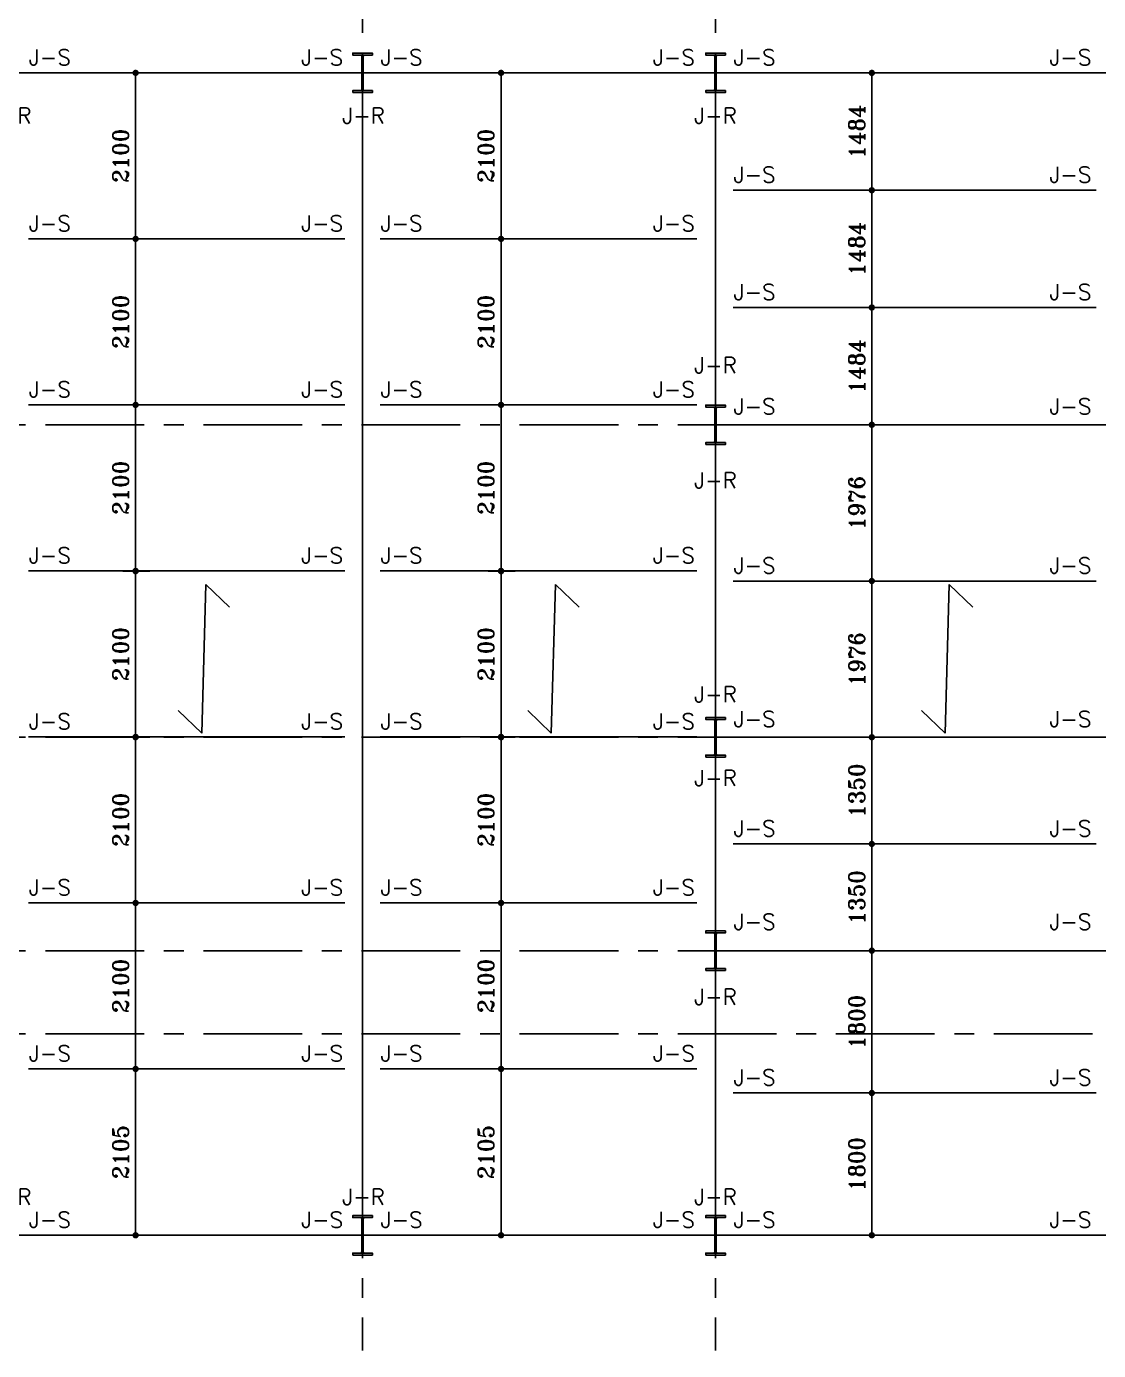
# Model space of a CAD drawing. Header units: inches. Extents: x 1387 to 2676, y -3005 to -2136.
# Drawn here: x 2565.9 to 2579.47, y -2678.36 to -2661.61 of the extents above; entities that cross this region are included whole.
import ezdxf
from ezdxf.enums import TextEntityAlignment as Align

# ---------------------------------------------------------------- set-up
doc = ezdxf.new("R2010")
doc.units = ezdxf.units.IN
doc.header["$MEASUREMENT"] = 0
doc.linetypes.add('CENTER', pattern=[2, 1.25, -0.25, 0.25, -0.25])
for name, color, linetype in [('3G', 3, 'Continuous'), ('6M', 6, 'Continuous'), ('AA-IPE300', 27, 'Continuous'), ('AXE', 1, 'CENTER'), ('DIM', 8, 'Continuous'), ('MEMBER TEXT', 7, 'Continuous')]:
    doc.layers.add(name, color=color, linetype=linetype)
doc.styles.add('ROMANS', font='ROMANS')
doc.styles.add('ROMANT', font='romant')
doc.dimstyles.new('Copy of 1-100', dxfattribs={"dimtxt": 0.2, "dimasz": 0.08, "dimexe": 0.18, "dimexo": 0.0625, "dimgap": 0.09, "dimtad": 1, "dimdec": 0, "dimlfac": 1000, "dimdsep": 46, "dimtxsty": 'ROMANT', "dimblk": 'DOT', "dimcen": 0.09, "dimclrd": 1, "dimclre": 1, "dimclrt": 3, "dimadec": 0, "dimazin": 0, "dimtfac": 1, "dimtdec": 0, "dimtix": 1, "dimtofl": 0, "dimtmove": 2, "dimatfit": 3, "dimldrblk": 'DOT', "dimfxl": 1, "dimtolj": 1, "dimarcsym": 0})

# ---------------------------------------------------------------- blocks, each defined once
blk = doc.blocks.new('DOT')
at = {"layer": 'DIM', "color": 0, "linetype": 'ByBlock'}
blk.add_line((-0.5, 0), (-1, 0), dxfattribs=at)
at = {"layer": 'DIM', "color": 0, "linetype": 'ByBlock', "const_width": 0.5}
blk.add_lwpolyline([(-0.25, 0, 1), (0.25, 0, 1)], format="xyb", close=True, dxfattribs=at)
blk = doc.blocks.new('*D369')
at = {"color": 1, "lineweight": -2, "transparency": 16777216}
for p, q in [((2576.66, -2662.195), (2576.778, -2662.195)), ((2576.598, -2663.599), (2576.598, -2662.275)), ((2576.66, -2663.679), (2576.778, -2663.679))]:
    blk.add_line(p, q, dxfattribs=at)
at = {"layer": 'Defpoints', "color": 0, "transparency": 16777216}
for p in [(2576.598, -2662.195), (2576.598, -2662.195), (2576.598, -2663.679)]:
    blk.add_point(p, dxfattribs=at)
at = {"color": 1, "lineweight": -2, "transparency": 16777216, "xscale": 0.08, "yscale": 0.08, "zscale": 0.08}
for p, rotation in [((2576.598, -2662.195), 90), ((2576.598, -2663.679), 270)]:
    blk.add_blockref('DOT', p, dxfattribs=dict(at, rotation=rotation))
at = {"color": 3, "transparency": 16777216, "insert": (2576.408, -2662.937), "char_height": 0.2, "attachment_point": 5, "rotation": 90, "style": 'ROMANT'}
blk.add_mtext('\\A1;1484', dxfattribs=at)
blk = doc.blocks.new('_Dot')
at = {"layer": 'DIM', "color": 0, "lineweight": -2}
blk.add_line((-0.5, 0), (-1, 0), dxfattribs=at)
at = {"layer": 'DIM', "color": 0, "const_width": 0.5}
blk.add_lwpolyline([(-0.25, 0, 1), (0.25, 0, 1)], format="xyb", close=True, dxfattribs=at)
blk = doc.blocks.new('*D370')
at = {"color": 1, "lineweight": -2, "transparency": 16777216}
for p, q in [((2576.66, -2663.679), (2576.778, -2663.679)), ((2576.598, -2665.083), (2576.598, -2663.759)), ((2576.66, -2665.163), (2576.778, -2665.163))]:
    blk.add_line(p, q, dxfattribs=at)
at = {"layer": 'Defpoints', "color": 0, "transparency": 16777216}
for p in [(2576.598, -2663.679), (2576.598, -2663.679), (2576.598, -2665.163)]:
    blk.add_point(p, dxfattribs=at)
at = {"color": 1, "lineweight": -2, "transparency": 16777216, "xscale": 0.08, "yscale": 0.08, "zscale": 0.08}
for p, rotation in [((2576.598, -2663.679), 90), ((2576.598, -2665.163), 270)]:
    blk.add_blockref('DOT', p, dxfattribs=dict(at, rotation=rotation))
at = {"color": 3, "transparency": 16777216, "insert": (2576.408, -2664.421), "char_height": 0.2, "attachment_point": 5, "rotation": 90, "style": 'ROMANT'}
blk.add_mtext('\\A1;1484', dxfattribs=at)
blk = doc.blocks.new('*D360')
at = {"color": 1, "lineweight": -2, "transparency": 16777216}
for p, q in [((2576.66, -2665.163), (2576.778, -2665.163)), ((2576.598, -2666.567), (2576.598, -2665.243)), ((2576.66, -2666.647), (2576.778, -2666.647))]:
    blk.add_line(p, q, dxfattribs=at)
at = {"layer": 'Defpoints', "color": 0, "transparency": 16777216}
for p in [(2576.598, -2665.163), (2576.598, -2665.163), (2576.598, -2666.647)]:
    blk.add_point(p, dxfattribs=at)
at = {"color": 1, "lineweight": -2, "transparency": 16777216, "xscale": 0.08, "yscale": 0.08, "zscale": 0.08}
for p, rotation in [((2576.598, -2665.163), 90), ((2576.598, -2666.647), 270)]:
    blk.add_blockref('DOT', p, dxfattribs=dict(at, rotation=rotation))
at = {"color": 3, "transparency": 16777216, "insert": (2576.408, -2665.905), "char_height": 0.2, "attachment_point": 5, "rotation": 90, "style": 'ROMANT'}
blk.add_mtext('\\A1;1484', dxfattribs=at)
blk = doc.blocks.new('*D396')
at = {"color": 1, "lineweight": -2, "transparency": 16777216}
for p, q in [((2576.656, -2666.647), (2576.418, -2666.647)), ((2576.598, -2666.727), (2576.598, -2668.543)), ((2576.656, -2668.623), (2576.418, -2668.623))]:
    blk.add_line(p, q, dxfattribs=at)
at = {"layer": 'Defpoints', "color": 0, "transparency": 16777216}
for p in [(2576.719, -2666.647), (2576.598, -2668.623), (2576.719, -2668.623)]:
    blk.add_point(p, dxfattribs=at)
at = {"color": 1, "lineweight": -2, "transparency": 16777216, "xscale": 0.08, "yscale": 0.08, "zscale": 0.08}
for p, rotation in [((2576.598, -2666.647), 90), ((2576.598, -2668.623), 270)]:
    blk.add_blockref('DOT', p, dxfattribs=dict(at, rotation=rotation))
at = {"color": 3, "transparency": 16777216, "insert": (2576.408, -2667.635), "char_height": 0.2, "attachment_point": 5, "rotation": 90, "style": 'ROMANT'}
blk.add_mtext('\\A1;1976', dxfattribs=at)
blk = doc.blocks.new('*D363')
at = {"color": 1, "lineweight": -2, "transparency": 16777216}
for p, q in [((2576.656, -2668.623), (2576.418, -2668.623)), ((2576.598, -2668.703), (2576.598, -2670.519)), ((2576.656, -2670.599), (2576.418, -2670.599))]:
    blk.add_line(p, q, dxfattribs=at)
at = {"layer": 'Defpoints', "color": 0, "transparency": 16777216}
for p in [(2576.719, -2668.623), (2576.598, -2670.599), (2576.719, -2670.599)]:
    blk.add_point(p, dxfattribs=at)
at = {"color": 1, "lineweight": -2, "transparency": 16777216, "xscale": 0.08, "yscale": 0.08, "zscale": 0.08}
for p, rotation in [((2576.598, -2668.623), 90), ((2576.598, -2670.599), 270)]:
    blk.add_blockref('DOT', p, dxfattribs=dict(at, rotation=rotation))
at = {"color": 3, "transparency": 16777216, "insert": (2576.408, -2669.611), "char_height": 0.2, "attachment_point": 5, "rotation": 90, "style": 'ROMANT'}
blk.add_mtext('\\A1;1976', dxfattribs=at)
blk = doc.blocks.new('*D364')
at = {"color": 1, "lineweight": -2, "transparency": 16777216}
for p, q in [((2576.656, -2670.599), (2576.418, -2670.599)), ((2576.598, -2670.679), (2576.598, -2671.869)), ((2576.656, -2671.949), (2576.418, -2671.949))]:
    blk.add_line(p, q, dxfattribs=at)
at = {"layer": 'Defpoints', "color": 0, "transparency": 16777216}
for p in [(2576.719, -2670.599), (2576.598, -2671.949), (2576.719, -2671.949)]:
    blk.add_point(p, dxfattribs=at)
at = {"color": 1, "lineweight": -2, "transparency": 16777216, "xscale": 0.08, "yscale": 0.08, "zscale": 0.08}
for p, rotation in [((2576.598, -2670.599), 90), ((2576.598, -2671.949), 270)]:
    blk.add_blockref('DOT', p, dxfattribs=dict(at, rotation=rotation))
at = {"color": 3, "transparency": 16777216, "insert": (2576.408, -2671.274), "char_height": 0.2, "attachment_point": 5, "rotation": 90, "style": 'ROMANT'}
blk.add_mtext('\\A1;1350', dxfattribs=at)
blk = doc.blocks.new('*D365')
at = {"color": 1, "lineweight": -2, "transparency": 16777216}
for p, q in [((2576.656, -2673.299), (2576.418, -2673.299)), ((2576.598, -2673.379), (2576.598, -2675.019)), ((2576.656, -2675.099), (2576.418, -2675.099))]:
    blk.add_line(p, q, dxfattribs=at)
at = {"layer": 'Defpoints', "color": 0, "transparency": 16777216}
for p in [(2576.719, -2673.299), (2576.598, -2675.099), (2576.719, -2675.099)]:
    blk.add_point(p, dxfattribs=at)
at = {"color": 1, "lineweight": -2, "transparency": 16777216, "xscale": 0.08, "yscale": 0.08, "zscale": 0.08}
for p, rotation in [((2576.598, -2673.299), 90), ((2576.598, -2675.099), 270)]:
    blk.add_blockref('DOT', p, dxfattribs=dict(at, rotation=rotation))
at = {"color": 3, "transparency": 16777216, "insert": (2576.408, -2674.199), "char_height": 0.2, "attachment_point": 5, "rotation": 90, "style": 'ROMANT'}
blk.add_mtext('\\A1;1800', dxfattribs=at)
blk = doc.blocks.new('*D361')
at = {"color": 1, "lineweight": -2, "transparency": 16777216}
for p, q in [((2576.656, -2671.949), (2576.418, -2671.949)), ((2576.598, -2672.029), (2576.598, -2673.219)), ((2576.656, -2673.299), (2576.418, -2673.299))]:
    blk.add_line(p, q, dxfattribs=at)
at = {"layer": 'Defpoints', "color": 0, "transparency": 16777216}
for p in [(2576.719, -2671.949), (2576.598, -2673.299), (2576.719, -2673.299)]:
    blk.add_point(p, dxfattribs=at)
at = {"color": 1, "lineweight": -2, "transparency": 16777216, "xscale": 0.08, "yscale": 0.08, "zscale": 0.08}
for p, rotation in [((2576.598, -2671.949), 90), ((2576.598, -2673.299), 270)]:
    blk.add_blockref('DOT', p, dxfattribs=dict(at, rotation=rotation))
at = {"color": 3, "transparency": 16777216, "insert": (2576.408, -2672.624), "char_height": 0.2, "attachment_point": 5, "rotation": 90, "style": 'ROMANT'}
blk.add_mtext('\\A1;1350', dxfattribs=at)
blk = doc.blocks.new('*D362')
at = {"color": 1, "lineweight": -2, "transparency": 16777216}
for p, q in [((2576.656, -2675.099), (2576.418, -2675.099)), ((2576.598, -2675.179), (2576.598, -2676.819)), ((2576.656, -2676.899), (2576.418, -2676.899))]:
    blk.add_line(p, q, dxfattribs=at)
at = {"layer": 'Defpoints', "color": 0, "transparency": 16777216}
for p in [(2576.719, -2675.099), (2576.598, -2676.899), (2576.719, -2676.899)]:
    blk.add_point(p, dxfattribs=at)
at = {"color": 1, "lineweight": -2, "transparency": 16777216, "xscale": 0.08, "yscale": 0.08, "zscale": 0.08}
for p, rotation in [((2576.598, -2675.099), 90), ((2576.598, -2676.899), 270)]:
    blk.add_blockref('DOT', p, dxfattribs=dict(at, rotation=rotation))
at = {"color": 3, "transparency": 16777216, "insert": (2576.408, -2675.999), "char_height": 0.2, "attachment_point": 5, "rotation": 90, "style": 'ROMANT'}
blk.add_mtext('\\A1;1800', dxfattribs=at)
blk = doc.blocks.new('*D518')
at = {"color": 1, "lineweight": -2, "transparency": 16777216}
for p, q in [((2567.123, -2674.795), (2567.464, -2674.795)), ((2567.284, -2674.875), (2567.284, -2676.819)), ((2567.123, -2676.899), (2567.464, -2676.899))]:
    blk.add_line(p, q, dxfattribs=at)
at = {"layer": 'Defpoints', "color": 0, "transparency": 16777216}
for p in [(2567.061, -2674.795), (2567.061, -2676.899), (2567.284, -2676.899)]:
    blk.add_point(p, dxfattribs=at)
at = {"color": 1, "lineweight": -2, "transparency": 16777216, "xscale": 0.08, "yscale": 0.08, "zscale": 0.08}
for p, rotation in [((2567.284, -2674.795), 90), ((2567.284, -2676.899), 270)]:
    blk.add_blockref('DOT', p, dxfattribs=dict(at, rotation=rotation))
at = {"color": 3, "transparency": 16777216, "insert": (2567.094, -2675.847), "char_height": 0.2, "attachment_point": 5, "rotation": 90, "style": 'ROMANT'}
blk.add_mtext('\\A1;2105', dxfattribs=at)
blk = doc.blocks.new('*D519')
at = {"color": 1, "lineweight": -2, "transparency": 16777216}
for p, q in [((2567.123, -2672.695), (2567.464, -2672.695)), ((2567.284, -2672.775), (2567.284, -2674.715)), ((2567.123, -2674.795), (2567.464, -2674.795))]:
    blk.add_line(p, q, dxfattribs=at)
at = {"layer": 'Defpoints', "color": 0, "transparency": 16777216}
for p in [(2567.061, -2672.695), (2567.061, -2674.795), (2567.284, -2674.795)]:
    blk.add_point(p, dxfattribs=at)
at = {"color": 1, "lineweight": -2, "transparency": 16777216, "xscale": 0.08, "yscale": 0.08, "zscale": 0.08}
for p, rotation in [((2567.284, -2672.695), 90), ((2567.284, -2674.795), 270)]:
    blk.add_blockref('DOT', p, dxfattribs=dict(at, rotation=rotation))
at = {"color": 3, "transparency": 16777216, "insert": (2567.094, -2673.745), "char_height": 0.2, "attachment_point": 5, "rotation": 90, "style": 'ROMANT'}
blk.add_mtext('\\A1;2100', dxfattribs=at)
blk = doc.blocks.new('*D520')
at = {"color": 1, "lineweight": -2, "transparency": 16777216}
for p, q in [((2567.123, -2670.595), (2567.464, -2670.595)), ((2567.284, -2670.675), (2567.284, -2672.615)), ((2567.123, -2672.695), (2567.464, -2672.695))]:
    blk.add_line(p, q, dxfattribs=at)
at = {"layer": 'Defpoints', "color": 0, "transparency": 16777216}
for p in [(2567.061, -2670.595), (2567.061, -2672.695), (2567.284, -2672.695)]:
    blk.add_point(p, dxfattribs=at)
at = {"color": 1, "lineweight": -2, "transparency": 16777216, "xscale": 0.08, "yscale": 0.08, "zscale": 0.08}
for p, rotation in [((2567.284, -2670.595), 90), ((2567.284, -2672.695), 270)]:
    blk.add_blockref('DOT', p, dxfattribs=dict(at, rotation=rotation))
at = {"color": 3, "transparency": 16777216, "insert": (2567.094, -2671.645), "char_height": 0.2, "attachment_point": 5, "rotation": 90, "style": 'ROMANT'}
blk.add_mtext('\\A1;2100', dxfattribs=at)
blk = doc.blocks.new('*D521')
at = {"color": 1, "lineweight": -2, "transparency": 16777216}
for p, q in [((2567.123, -2668.499), (2567.464, -2668.499)), ((2567.284, -2668.579), (2567.284, -2670.519)), ((2567.123, -2670.599), (2567.464, -2670.599))]:
    blk.add_line(p, q, dxfattribs=at)
at = {"layer": 'Defpoints', "color": 0, "transparency": 16777216}
for p in [(2567.061, -2668.499), (2567.061, -2670.599), (2567.284, -2670.599)]:
    blk.add_point(p, dxfattribs=at)
at = {"color": 1, "lineweight": -2, "transparency": 16777216, "xscale": 0.08, "yscale": 0.08, "zscale": 0.08}
for p, rotation in [((2567.284, -2668.499), 90), ((2567.284, -2670.599), 270)]:
    blk.add_blockref('DOT', p, dxfattribs=dict(at, rotation=rotation))
at = {"color": 3, "transparency": 16777216, "insert": (2567.094, -2669.549), "char_height": 0.2, "attachment_point": 5, "rotation": 90, "style": 'ROMANT'}
blk.add_mtext('\\A1;2100', dxfattribs=at)
blk = doc.blocks.new('*D522')
at = {"color": 1, "lineweight": -2, "transparency": 16777216}
for p, q in [((2567.123, -2666.395), (2567.464, -2666.395)), ((2567.284, -2666.475), (2567.284, -2668.415)), ((2567.123, -2668.495), (2567.464, -2668.495))]:
    blk.add_line(p, q, dxfattribs=at)
at = {"layer": 'Defpoints', "color": 0, "transparency": 16777216}
for p in [(2567.061, -2666.395), (2567.061, -2668.495), (2567.284, -2668.495)]:
    blk.add_point(p, dxfattribs=at)
at = {"color": 1, "lineweight": -2, "transparency": 16777216, "xscale": 0.08, "yscale": 0.08, "zscale": 0.08}
for p, rotation in [((2567.284, -2666.395), 90), ((2567.284, -2668.495), 270)]:
    blk.add_blockref('DOT', p, dxfattribs=dict(at, rotation=rotation))
at = {"color": 3, "transparency": 16777216, "insert": (2567.094, -2667.445), "char_height": 0.2, "attachment_point": 5, "rotation": 90, "style": 'ROMANT'}
blk.add_mtext('\\A1;2100', dxfattribs=at)
blk = doc.blocks.new('*D523')
at = {"color": 1, "lineweight": -2, "transparency": 16777216}
for p, q in [((2567.123, -2664.295), (2567.464, -2664.295)), ((2567.284, -2664.375), (2567.284, -2666.315)), ((2567.123, -2666.395), (2567.464, -2666.395))]:
    blk.add_line(p, q, dxfattribs=at)
at = {"layer": 'Defpoints', "color": 0, "transparency": 16777216}
for p in [(2567.061, -2664.295), (2567.061, -2666.395), (2567.284, -2666.395)]:
    blk.add_point(p, dxfattribs=at)
at = {"color": 1, "lineweight": -2, "transparency": 16777216, "xscale": 0.08, "yscale": 0.08, "zscale": 0.08}
for p, rotation in [((2567.284, -2664.295), 90), ((2567.284, -2666.395), 270)]:
    blk.add_blockref('DOT', p, dxfattribs=dict(at, rotation=rotation))
at = {"color": 3, "transparency": 16777216, "insert": (2567.094, -2665.345), "char_height": 0.2, "attachment_point": 5, "rotation": 90, "style": 'ROMANT'}
blk.add_mtext('\\A1;2100', dxfattribs=at)
blk = doc.blocks.new('*D524')
at = {"color": 1, "lineweight": -2, "transparency": 16777216}
for p, q in [((2567.123, -2662.195), (2567.464, -2662.195)), ((2567.284, -2662.275), (2567.284, -2664.215)), ((2567.123, -2664.295), (2567.464, -2664.295))]:
    blk.add_line(p, q, dxfattribs=at)
at = {"layer": 'Defpoints', "color": 0, "transparency": 16777216}
for p in [(2567.061, -2662.195), (2567.061, -2664.295), (2567.284, -2664.295)]:
    blk.add_point(p, dxfattribs=at)
at = {"color": 1, "lineweight": -2, "transparency": 16777216, "xscale": 0.08, "yscale": 0.08, "zscale": 0.08}
for p, rotation in [((2567.284, -2662.195), 90), ((2567.284, -2664.295), 270)]:
    blk.add_blockref('DOT', p, dxfattribs=dict(at, rotation=rotation))
at = {"color": 3, "transparency": 16777216, "insert": (2567.094, -2663.245), "char_height": 0.2, "attachment_point": 5, "rotation": 90, "style": 'ROMANT'}
blk.add_mtext('\\A1;2100', dxfattribs=at)
blk = doc.blocks.new('*D525')
at = {"color": 1, "lineweight": -2, "transparency": 16777216}
for p, q in [((2571.746, -2674.795), (2572.087, -2674.795)), ((2571.907, -2674.875), (2571.907, -2676.819)), ((2571.746, -2676.899), (2572.087, -2676.899))]:
    blk.add_line(p, q, dxfattribs=at)
at = {"layer": 'Defpoints', "color": 0, "transparency": 16777216}
for p in [(2571.683, -2674.795), (2571.683, -2676.899), (2571.907, -2676.899)]:
    blk.add_point(p, dxfattribs=at)
at = {"color": 1, "lineweight": -2, "transparency": 16777216, "xscale": 0.08, "yscale": 0.08, "zscale": 0.08}
for p, rotation in [((2571.907, -2674.795), 90), ((2571.907, -2676.899), 270)]:
    blk.add_blockref('DOT', p, dxfattribs=dict(at, rotation=rotation))
at = {"color": 3, "transparency": 16777216, "insert": (2571.717, -2675.847), "char_height": 0.2, "attachment_point": 5, "rotation": 90, "style": 'ROMANT'}
blk.add_mtext('\\A1;2105', dxfattribs=at)
blk = doc.blocks.new('*D526')
at = {"color": 1, "lineweight": -2, "transparency": 16777216}
for p, q in [((2571.746, -2672.695), (2572.087, -2672.695)), ((2571.907, -2672.775), (2571.907, -2674.715)), ((2571.746, -2674.795), (2572.087, -2674.795))]:
    blk.add_line(p, q, dxfattribs=at)
at = {"layer": 'Defpoints', "color": 0, "transparency": 16777216}
for p in [(2571.683, -2672.695), (2571.683, -2674.795), (2571.907, -2674.795)]:
    blk.add_point(p, dxfattribs=at)
at = {"color": 1, "lineweight": -2, "transparency": 16777216, "xscale": 0.08, "yscale": 0.08, "zscale": 0.08}
for p, rotation in [((2571.907, -2672.695), 90), ((2571.907, -2674.795), 270)]:
    blk.add_blockref('DOT', p, dxfattribs=dict(at, rotation=rotation))
at = {"color": 3, "transparency": 16777216, "insert": (2571.717, -2673.745), "char_height": 0.2, "attachment_point": 5, "rotation": 90, "style": 'ROMANT'}
blk.add_mtext('\\A1;2100', dxfattribs=at)
blk = doc.blocks.new('*D527')
at = {"color": 1, "lineweight": -2, "transparency": 16777216}
for p, q in [((2571.746, -2670.595), (2572.087, -2670.595)), ((2571.907, -2670.675), (2571.907, -2672.615)), ((2571.746, -2672.695), (2572.087, -2672.695))]:
    blk.add_line(p, q, dxfattribs=at)
at = {"layer": 'Defpoints', "color": 0, "transparency": 16777216}
for p in [(2571.683, -2670.595), (2571.683, -2672.695), (2571.907, -2672.695)]:
    blk.add_point(p, dxfattribs=at)
at = {"color": 1, "lineweight": -2, "transparency": 16777216, "xscale": 0.08, "yscale": 0.08, "zscale": 0.08}
for p, rotation in [((2571.907, -2670.595), 90), ((2571.907, -2672.695), 270)]:
    blk.add_blockref('DOT', p, dxfattribs=dict(at, rotation=rotation))
at = {"color": 3, "transparency": 16777216, "insert": (2571.717, -2671.645), "char_height": 0.2, "attachment_point": 5, "rotation": 90, "style": 'ROMANT'}
blk.add_mtext('\\A1;2100', dxfattribs=at)
blk = doc.blocks.new('*D528')
at = {"color": 1, "lineweight": -2, "transparency": 16777216}
for p, q in [((2571.746, -2668.499), (2572.087, -2668.499)), ((2571.907, -2668.579), (2571.907, -2670.519)), ((2571.746, -2670.599), (2572.087, -2670.599))]:
    blk.add_line(p, q, dxfattribs=at)
at = {"layer": 'Defpoints', "color": 0, "transparency": 16777216}
for p in [(2571.683, -2668.499), (2571.683, -2670.599), (2571.907, -2670.599)]:
    blk.add_point(p, dxfattribs=at)
at = {"color": 1, "lineweight": -2, "transparency": 16777216, "xscale": 0.08, "yscale": 0.08, "zscale": 0.08}
for p, rotation in [((2571.907, -2668.499), 90), ((2571.907, -2670.599), 270)]:
    blk.add_blockref('DOT', p, dxfattribs=dict(at, rotation=rotation))
at = {"color": 3, "transparency": 16777216, "insert": (2571.717, -2669.549), "char_height": 0.2, "attachment_point": 5, "rotation": 90, "style": 'ROMANT'}
blk.add_mtext('\\A1;2100', dxfattribs=at)
blk = doc.blocks.new('*D529')
at = {"color": 1, "lineweight": -2, "transparency": 16777216}
for p, q in [((2571.746, -2666.395), (2572.087, -2666.395)), ((2571.907, -2666.475), (2571.907, -2668.415)), ((2571.746, -2668.495), (2572.087, -2668.495))]:
    blk.add_line(p, q, dxfattribs=at)
at = {"layer": 'Defpoints', "color": 0, "transparency": 16777216}
for p in [(2571.683, -2666.395), (2571.683, -2668.495), (2571.907, -2668.495)]:
    blk.add_point(p, dxfattribs=at)
at = {"color": 1, "lineweight": -2, "transparency": 16777216, "xscale": 0.08, "yscale": 0.08, "zscale": 0.08}
for p, rotation in [((2571.907, -2666.395), 90), ((2571.907, -2668.495), 270)]:
    blk.add_blockref('DOT', p, dxfattribs=dict(at, rotation=rotation))
at = {"color": 3, "transparency": 16777216, "insert": (2571.717, -2667.445), "char_height": 0.2, "attachment_point": 5, "rotation": 90, "style": 'ROMANT'}
blk.add_mtext('\\A1;2100', dxfattribs=at)
blk = doc.blocks.new('*D530')
at = {"color": 1, "lineweight": -2, "transparency": 16777216}
for p, q in [((2571.746, -2664.295), (2572.087, -2664.295)), ((2571.907, -2664.375), (2571.907, -2666.315)), ((2571.746, -2666.395), (2572.087, -2666.395))]:
    blk.add_line(p, q, dxfattribs=at)
at = {"layer": 'Defpoints', "color": 0, "transparency": 16777216}
for p in [(2571.683, -2664.295), (2571.683, -2666.395), (2571.907, -2666.395)]:
    blk.add_point(p, dxfattribs=at)
at = {"color": 1, "lineweight": -2, "transparency": 16777216, "xscale": 0.08, "yscale": 0.08, "zscale": 0.08}
for p, rotation in [((2571.907, -2664.295), 90), ((2571.907, -2666.395), 270)]:
    blk.add_blockref('DOT', p, dxfattribs=dict(at, rotation=rotation))
at = {"color": 3, "transparency": 16777216, "insert": (2571.717, -2665.345), "char_height": 0.2, "attachment_point": 5, "rotation": 90, "style": 'ROMANT'}
blk.add_mtext('\\A1;2100', dxfattribs=at)
blk = doc.blocks.new('*D531')
at = {"color": 1, "lineweight": -2, "transparency": 16777216}
for p, q in [((2571.746, -2662.195), (2572.087, -2662.195)), ((2571.907, -2662.275), (2571.907, -2664.215)), ((2571.746, -2664.295), (2572.087, -2664.295))]:
    blk.add_line(p, q, dxfattribs=at)
at = {"layer": 'Defpoints', "color": 0, "transparency": 16777216}
for p in [(2571.683, -2662.195), (2571.683, -2664.295), (2571.907, -2664.295)]:
    blk.add_point(p, dxfattribs=at)
at = {"color": 1, "lineweight": -2, "transparency": 16777216, "xscale": 0.08, "yscale": 0.08, "zscale": 0.08}
for p, rotation in [((2571.907, -2662.195), 90), ((2571.907, -2664.295), 270)]:
    blk.add_blockref('DOT', p, dxfattribs=dict(at, rotation=rotation))
at = {"color": 3, "transparency": 16777216, "insert": (2571.717, -2663.245), "char_height": 0.2, "attachment_point": 5, "rotation": 90, "style": 'ROMANT'}
blk.add_mtext('\\A1;2100', dxfattribs=at)

msp = doc.modelspace()

# ---------------------------------------------------------------- hatches: boundary and pattern name
for points in [[(2570.147586, -2661.969719), (2570.13611, -2661.969719, 0.414414444), (2570.147586, -2661.981203)], [(2570.162586, -2661.969719), (2570.174062, -2661.969719, -0.414414444), (2570.162586, -2661.981203)], [(2574.613588, -2661.969719), (2574.602112, -2661.969719, 0.414414444), (2574.613588, -2661.981203)], [(2574.628588, -2661.969719), (2574.640064, -2661.969719, -0.414414444), (2574.628588, -2661.981203)], [(2570.147586, -2662.419758), (2570.13611, -2662.419758, -0.414414444), (2570.147586, -2662.408274)], [(2570.162586, -2662.419758), (2570.174062, -2662.419758, 0.414414444), (2570.162586, -2662.408274)], [(2574.613588, -2662.419758), (2574.602112, -2662.419758, -0.414414444), (2574.613588, -2662.408274)], [(2574.628588, -2662.419758), (2574.640064, -2662.419758, 0.414414444), (2574.628588, -2662.408274)], [(2574.613588, -2666.422077), (2574.602112, -2666.422077, 0.414414444), (2574.613588, -2666.433561)], [(2574.628588, -2666.422077), (2574.640064, -2666.422077, -0.414414444), (2574.628588, -2666.433561)], [(2574.613588, -2666.872117), (2574.602112, -2666.872117, -0.414414444), (2574.613588, -2666.860632)], [(2574.628588, -2666.872117), (2574.640064, -2666.872117, 0.414414444), (2574.628588, -2666.860632)], [(2574.613588, -2670.374436), (2574.602112, -2670.374436, 0.414414444), (2574.613588, -2670.38592)], [(2574.628588, -2670.374436), (2574.640064, -2670.374436, -0.414414444), (2574.628588, -2670.38592)], [(2574.613588, -2670.824475), (2574.602112, -2670.824475, -0.414414444), (2574.613588, -2670.812991)], [(2574.628588, -2670.824475), (2574.640064, -2670.824475, 0.414414444), (2574.628588, -2670.812991)], [(2574.613588, -2673.074436), (2574.602112, -2673.074436, 0.414414444), (2574.613588, -2673.08592)], [(2574.628588, -2673.074436), (2574.640064, -2673.074436, -0.414414444), (2574.628588, -2673.08592)], [(2574.613588, -2673.524475), (2574.602112, -2673.524475, -0.414414444), (2574.613588, -2673.512991)], [(2574.628588, -2673.524475), (2574.640064, -2673.524475, 0.414414444), (2574.628588, -2673.512991)], [(2570.147586, -2676.674436), (2570.13611, -2676.674436, 0.414414444), (2570.147586, -2676.68592)], [(2570.162586, -2676.674436), (2570.174062, -2676.674436, -0.414414444), (2570.162586, -2676.68592)], [(2574.613588, -2676.674436), (2574.602112, -2676.674436, 0.414414444), (2574.613588, -2676.68592)], [(2574.628588, -2676.674436), (2574.640064, -2676.674436, -0.414414444), (2574.628588, -2676.68592)], [(2570.147586, -2677.124475), (2570.13611, -2677.124475, -0.414414444), (2570.147586, -2677.112991)], [(2570.162586, -2677.124475), (2570.174062, -2677.124475, 0.414414444), (2570.162586, -2677.112991)], [(2574.613588, -2677.124475), (2574.602112, -2677.124475, -0.414414444), (2574.613588, -2677.112991)], [(2574.628588, -2677.124475), (2574.640064, -2677.124475, 0.414414444), (2574.628588, -2677.112991)]]:
    msp.add_hatch(color=1).paths.add_polyline_path(points)

# ---------------------------------------------------------------- linework, layer by layer
at = {"color": 1, "linetype": 'Continuous'}
for p, q in [((2568.17332, -2668.668542, -0.005), (2568.119888, -2670.546503, -0.005)), ((2568.17332, -2668.668542, -0.005), (2568.47127, -2668.952299, -0.005)), ((2572.595609, -2668.668542, -0.005), (2572.542176, -2670.546503, -0.005)), ((2572.595609, -2668.668542, -0.005), (2572.893558, -2668.952299, -0.005)), ((2577.57768, -2668.668542, -0.005), (2577.524248, -2670.546503, -0.005)), ((2577.57768, -2668.668542, -0.005), (2577.87563, -2668.952299, -0.005)), ((2567.821938, -2670.262746, -0.005), (2568.119888, -2670.546503, -0.005)), ((2572.244226, -2670.262746, -0.005), (2572.542176, -2670.546503, -0.005)), ((2577.226298, -2670.262746, -0.005), (2577.524248, -2670.546503, -0.005))]:
    msp.add_line(p, q, dxfattribs=at)
at = {"layer": '3G'}
for points in [[(2570.030086, -2662.444719), (2570.030086, -2662.419719), (2570.147586, -2662.419719), (2570.147586, -2661.969719), (2570.030086, -2661.969719), (2570.030086, -2661.944719), (2570.280086, -2661.944719), (2570.280086, -2661.969719), (2570.162586, -2661.969719), (2570.162586, -2662.419719), (2570.280086, -2662.419719), (2570.280086, -2662.444719)], [(2574.496088, -2662.444719), (2574.496088, -2662.419719), (2574.613588, -2662.419719), (2574.613588, -2661.969719), (2574.496088, -2661.969719), (2574.496088, -2661.944719), (2574.746088, -2661.944719), (2574.746088, -2661.969719), (2574.628588, -2661.969719), (2574.628588, -2662.419719), (2574.746088, -2662.419719), (2574.746088, -2662.444719)], [(2574.496088, -2666.897077), (2574.496088, -2666.872077), (2574.613588, -2666.872077), (2574.613588, -2666.422077), (2574.496088, -2666.422077), (2574.496088, -2666.397077), (2574.746088, -2666.397077), (2574.746088, -2666.422077), (2574.628588, -2666.422077), (2574.628588, -2666.872077), (2574.746088, -2666.872077), (2574.746088, -2666.897077)], [(2574.496088, -2670.849436), (2574.496088, -2670.824436), (2574.613588, -2670.824436), (2574.613588, -2670.374436), (2574.496088, -2670.374436), (2574.496088, -2670.349436), (2574.746088, -2670.349436), (2574.746088, -2670.374436), (2574.628588, -2670.374436), (2574.628588, -2670.824436), (2574.746088, -2670.824436), (2574.746088, -2670.849436)], [(2574.496088, -2673.549436), (2574.496088, -2673.524436), (2574.613588, -2673.524436), (2574.613588, -2673.074436), (2574.496088, -2673.074436), (2574.496088, -2673.049436), (2574.746088, -2673.049436), (2574.746088, -2673.074436), (2574.628588, -2673.074436), (2574.628588, -2673.524436), (2574.746088, -2673.524436), (2574.746088, -2673.549436)], [(2570.030086, -2677.149436), (2570.030086, -2677.124436), (2570.147586, -2677.124436), (2570.147586, -2676.674436), (2570.030086, -2676.674436), (2570.030086, -2676.649436), (2570.280086, -2676.649436), (2570.280086, -2676.674436), (2570.162586, -2676.674436), (2570.162586, -2677.124436), (2570.280086, -2677.124436), (2570.280086, -2677.149436)], [(2574.496088, -2677.149436), (2574.496088, -2677.124436), (2574.613588, -2677.124436), (2574.613588, -2676.674436), (2574.496088, -2676.674436), (2574.496088, -2676.649436), (2574.746088, -2676.649436), (2574.746088, -2676.674436), (2574.628588, -2676.674436), (2574.628588, -2677.124436), (2574.746088, -2677.124436), (2574.746088, -2677.149436)]]:
    msp.add_lwpolyline(points, close=True, dxfattribs=at)
for centre, start, end in [((2570.147586, -2661.969727), 180.1579269, 270.1579269), ((2570.162586, -2661.969727), 269.8420731, 359.8420731), ((2570.162586, -2661.969727), 269.8420731, 359.8420731), ((2574.613588, -2661.969727), 180.1579269, 270.1579269), ((2574.628588, -2661.969727), 269.8420731, 359.8420731), ((2574.628588, -2661.969727), 269.8420731, 359.8420731), ((2570.147586, -2662.41975), 89.8420731, 179.8420731), ((2570.147586, -2662.41975), 89.8420731, 179.8420731), ((2570.162586, -2662.41975), 0.1579269, 90.1579269), ((2570.162586, -2662.41975), 0.1579269, 90.1579269), ((2570.162586, -2662.41975), 0.1579269, 90.1579269), ((2574.613588, -2662.41975), 89.8420731, 179.8420731), ((2574.613588, -2662.41975), 89.8420731, 179.8420731), ((2574.628588, -2662.41975), 0.1579269, 90.1579269), ((2574.628588, -2662.41975), 0.1579269, 90.1579269), ((2574.628588, -2662.41975), 0.1579269, 90.1579269), ((2574.613588, -2666.422085), 180.1579269, 270.1579269), ((2574.628588, -2666.422085), 269.8420731, 359.8420731), ((2574.628588, -2666.422085), 269.8420731, 359.8420731), ((2574.613588, -2666.872109), 89.8420731, 179.8420731), ((2574.613588, -2666.872109), 89.8420731, 179.8420731), ((2574.628588, -2666.872109), 0.1579269, 90.1579269), ((2574.628588, -2666.872109), 0.1579269, 90.1579269), ((2574.628588, -2666.872109), 0.1579269, 90.1579269), ((2574.613588, -2670.374443), 180.1579269, 270.1579269), ((2574.628588, -2670.374443), 269.8420731, 359.8420731), ((2574.628588, -2670.374443), 269.8420731, 359.8420731), ((2574.613588, -2670.824467), 89.8420731, 179.8420731), ((2574.613588, -2670.824467), 89.8420731, 179.8420731), ((2574.628588, -2670.824467), 0.1579269, 90.1579269), ((2574.628588, -2670.824467), 0.1579269, 90.1579269), ((2574.628588, -2670.824467), 0.1579269, 90.1579269), ((2574.613588, -2673.074443), 180.1579269, 270.1579269), ((2574.628588, -2673.074443), 269.8420731, 359.8420731), ((2574.628588, -2673.074443), 269.8420731, 359.8420731), ((2574.613588, -2673.524467), 89.8420731, 179.8420731), ((2574.613588, -2673.524467), 89.8420731, 179.8420731), ((2574.628588, -2673.524467), 0.1579269, 90.1579269), ((2574.628588, -2673.524467), 0.1579269, 90.1579269), ((2574.628588, -2673.524467), 0.1579269, 90.1579269), ((2570.147586, -2676.674443), 180.1579269, 270.1579269), ((2570.162586, -2676.674443), 269.8420731, 359.8420731), ((2570.162586, -2676.674443), 269.8420731, 359.8420731), ((2574.613588, -2676.674443), 180.1579269, 270.1579269), ((2574.628588, -2676.674443), 269.8420731, 359.8420731), ((2574.628588, -2676.674443), 269.8420731, 359.8420731), ((2570.147586, -2677.124467), 89.8420731, 179.8420731), ((2570.147586, -2677.124467), 89.8420731, 179.8420731), ((2570.162586, -2677.124467), 0.1579269, 90.1579269), ((2570.162586, -2677.124467), 0.1579269, 90.1579269), ((2570.162586, -2677.124467), 0.1579269, 90.1579269), ((2574.613588, -2677.124467), 89.8420731, 179.8420731), ((2574.613588, -2677.124467), 89.8420731, 179.8420731), ((2574.628588, -2677.124467), 0.1579269, 90.1579269), ((2574.628588, -2677.124467), 0.1579269, 90.1579269), ((2574.628588, -2677.124467), 0.1579269, 90.1579269)]:
    msp.add_arc(centre, 0.011476, start, end, dxfattribs=at)
at = {"layer": '6M'}
for p, q in [((2570.155086, -2662.444719), (2570.155086, -2676.649436)), ((2574.621088, -2662.444719), (2574.621088, -2676.649436))]:
    msp.add_line(p, q, dxfattribs=at)
at = {"layer": 'AA-IPE300', "color": 3}
for p, q in [((2561.255086, -2662.194719), (2586.421088, -2662.194719)), ((2574.843588, -2663.678719), (2579.435777, -2663.678719)), ((2565.927586, -2664.294719), (2569.932586, -2664.294719)), ((2570.377586, -2664.294719), (2574.382586, -2664.294719)), ((2574.843588, -2665.162719), (2579.435777, -2665.162719)), ((2565.927586, -2666.394719), (2569.932586, -2666.394719)), ((2570.377586, -2666.394719), (2574.382586, -2666.394719)), ((2574.621088, -2666.647077), (2586.421088, -2666.647077)), ((2565.927586, -2668.494719), (2569.932586, -2668.494719)), ((2570.377586, -2668.494719), (2574.382586, -2668.494719)), ((2574.843588, -2668.623256), (2579.435777, -2668.623256)), ((2565.927586, -2670.594719), (2569.932586, -2670.594719)), ((2570.377586, -2670.594719), (2574.382586, -2670.594719)), ((2574.621088, -2670.599436), (2586.421088, -2670.599436)), ((2574.843588, -2671.949436), (2579.435777, -2671.949436)), ((2565.927586, -2672.694719), (2569.932586, -2672.694719)), ((2570.377586, -2672.694719), (2574.382586, -2672.694719)), ((2574.621088, -2673.299436), (2586.421088, -2673.299436)), ((2565.927586, -2674.794719), (2569.932586, -2674.794719)), ((2570.377586, -2674.794719), (2574.382586, -2674.794719)), ((2574.843588, -2675.099261), (2579.435777, -2675.099261)), ((2561.255086, -2676.899436), (2586.421088, -2676.899436))]:
    msp.add_line(p, q, dxfattribs=at)
at = {"layer": 'AXE'}
for p, q in [((2570.155086, -2659.939842), (2570.155086, -2678.356808)), ((2574.621088, -2659.939842), (2574.621088, -2678.356808)), ((2589.391895, -2662.194719), (2555.725243, -2662.194719)), ((2589.391895, -2666.647077), (2555.725243, -2666.647077)), ((2589.391895, -2670.599436), (2555.725243, -2670.599436)), ((2589.391895, -2673.299436), (2555.725243, -2673.299436)), ((2589.391895, -2674.349436), (2555.725243, -2674.349436)), ((2589.391895, -2676.899436), (2555.725243, -2676.899436))]:
    msp.add_line(p, q, dxfattribs=at)

# ---------------------------------------------------------------- texts
at = {"layer": 'MEMBER TEXT', "color": 3, "ltscale": 2, "style": 'ROMANS'}
for s, p in [('J-S', (2566.199126, -2661.997915)), ('J-S', (2569.643836, -2661.997915)), ('J-S', (2570.649126, -2661.997915)), ('J-S', (2574.093836, -2661.997915)), ('J-S', (2575.115128, -2661.997915)), ('J-S', (2579.110865, -2661.997915)), ('J-R', (2565.698959, -2662.735471)), ('J-R', (2570.168286, -2662.735471)), ('J-R', (2574.620569, -2662.735471)), ('J-S', (2575.115128, -2663.481915)), ('J-S', (2579.110865, -2663.481915)), ('J-S', (2566.199126, -2664.097915)), ('J-S', (2569.643836, -2664.097915)), ('J-S', (2570.649126, -2664.097915)), ('J-S', (2574.093836, -2664.097915)), ('J-S', (2575.115128, -2664.965915)), ('J-S', (2579.110865, -2664.965915)), ('J-R', (2574.620569, -2665.893237)), ('J-S', (2566.199126, -2666.197915)), ('J-S', (2569.643836, -2666.197915)), ('J-S', (2570.649126, -2666.197915)), ('J-S', (2574.093836, -2666.197915)), ('J-S', (2575.115128, -2666.413476)), ('J-S', (2579.110865, -2666.413476)), ('J-R', (2574.620569, -2667.348251)), ('J-S', (2566.199126, -2668.297915)), ('J-S', (2569.643836, -2668.297915)), ('J-S', (2570.649126, -2668.297915)), ('J-S', (2574.093836, -2668.297915)), ('J-S', (2575.115128, -2668.426452)), ('J-S', (2579.110865, -2668.426452)), ('J-R', (2574.620569, -2670.056239)), ('J-S', (2566.199126, -2670.397915)), ('J-S', (2569.643836, -2670.397915)), ('J-S', (2570.649126, -2670.397915)), ('J-S', (2574.093836, -2670.397915)), ('J-S', (2575.115128, -2670.367196)), ('J-S', (2579.110865, -2670.367196)), ('J-R', (2574.620569, -2671.115471)), ('J-S', (2575.115128, -2671.752632)), ('J-S', (2579.110865, -2671.752632)), ('J-S', (2566.199126, -2672.497915)), ('J-S', (2569.643836, -2672.497915)), ('J-S', (2570.649126, -2672.497915)), ('J-S', (2574.093836, -2672.497915)), ('J-S', (2575.115128, -2672.933273)), ('J-S', (2579.110865, -2672.933273)), ('J-R', (2574.620569, -2673.88314)), ('J-S', (2566.199126, -2674.597915)), ('J-S', (2569.643836, -2674.597915)), ('J-S', (2570.649126, -2674.597915)), ('J-S', (2574.093836, -2674.597915)), ('J-S', (2575.115128, -2674.902458)), ('J-S', (2579.110865, -2674.902458)), ('J-R', (2565.698959, -2676.413199)), ('J-R', (2570.168286, -2676.413199)), ('J-R', (2574.620569, -2676.413199)), ('J-S', (2566.199126, -2676.702632)), ('J-S', (2569.643836, -2676.702632)), ('J-S', (2570.649126, -2676.702632)), ('J-S', (2574.093836, -2676.702632)), ('J-S', (2575.115128, -2676.702632)), ('J-S', (2579.110865, -2676.702632))]:
    msp.add_text(s, height=0.2, dxfattribs=at).set_placement(p, align=Align.MIDDLE)

# ---------------------------------------------------------------- dimensions: what is measured, and where the dimension line sits
for base, p1, p2, picture, middle in [((2567.284447, -2664.294719), (2567.060564, -2662.194719), (2567.060564, -2664.294719), '*D524', (2567.094447, -2663.244719)), ((2571.907315, -2664.294719), (2571.683432, -2662.194719), (2571.683432, -2664.294719), '*D531', (2571.717315, -2663.244719)), ((2576.597749, -2662.194719), (2576.597749, -2663.678719), (2576.597749, -2662.194719), '*D369', (2576.407749, -2662.936719)), ((2576.597749, -2663.678719), (2576.597749, -2665.162719), (2576.597749, -2663.678719), '*D370', (2576.407749, -2664.420719)), ((2567.284447, -2666.394719), (2567.060564, -2664.294719), (2567.060564, -2666.394719), '*D523', (2567.094447, -2665.344719)), ((2571.907315, -2666.394719), (2571.683432, -2664.294719), (2571.683432, -2666.394719), '*D530', (2571.717315, -2665.344719)), ((2576.597749, -2665.162719), (2576.597749, -2666.647077), (2576.597749, -2665.162719), '*D360', (2576.407749, -2665.904898)), ((2567.284447, -2668.494719), (2567.060564, -2666.394719), (2567.060564, -2668.494719), '*D522', (2567.094447, -2667.444719)), ((2571.907315, -2668.494719), (2571.683432, -2666.394719), (2571.683432, -2668.494719), '*D529', (2571.717315, -2667.444719)), ((2576.597749, -2668.623256), (2576.718999, -2666.647077), (2576.718999, -2668.623256), '*D396', (2576.407749, -2667.635167)), ((2567.284447, -2670.599436), (2567.060564, -2668.499436), (2567.060564, -2670.599436), '*D521', (2567.094447, -2669.549436)), ((2571.907315, -2670.599436), (2571.683432, -2668.499436), (2571.683432, -2670.599436), '*D528', (2571.717315, -2669.549436)), ((2576.597749, -2670.599436), (2576.718999, -2668.623256), (2576.718999, -2670.599436), '*D363', (2576.407749, -2669.611346)), ((2567.284447, -2672.694719), (2567.060564, -2670.594719), (2567.060564, -2672.694719), '*D520', (2567.094447, -2671.644719)), ((2571.907315, -2672.694719), (2571.683432, -2670.594719), (2571.683432, -2672.694719), '*D527', (2571.717315, -2671.644719)), ((2576.597749, -2671.949436), (2576.718999, -2670.599436), (2576.718999, -2671.949436), '*D364', (2576.407749, -2671.274436)), ((2576.597749, -2673.299436), (2576.718999, -2671.949436), (2576.718999, -2673.299436), '*D361', (2576.407749, -2672.624436)), ((2567.284447, -2674.794719), (2567.060564, -2672.694719), (2567.060564, -2674.794719), '*D519', (2567.094447, -2673.744719)), ((2571.907315, -2674.794719), (2571.683432, -2672.694719), (2571.683432, -2674.794719), '*D526', (2571.717315, -2673.744719)), ((2576.597749, -2675.099261), (2576.718999, -2673.299436), (2576.718999, -2675.099261), '*D365', (2576.407749, -2674.199348)), ((2567.284447, -2676.899436), (2567.060564, -2674.794719), (2567.060564, -2676.899436), '*D518', (2567.094447, -2675.847077)), ((2571.907315, -2676.899436), (2571.683432, -2674.794719), (2571.683432, -2676.899436), '*D525', (2571.717315, -2675.847077)), ((2576.597749, -2676.899436), (2576.718999, -2675.099261), (2576.718999, -2676.899436), '*D362', (2576.407749, -2675.999348))]:
    dim = msp.add_linear_dim(base=base, p1=p1, p2=p2, angle=90, dimstyle='Copy of 1-100')
    dim.commit()
    dim.dimension.update_dxf_attribs({"geometry": picture, "text_midpoint": middle})

doc.saveas('drawing.dxf')
